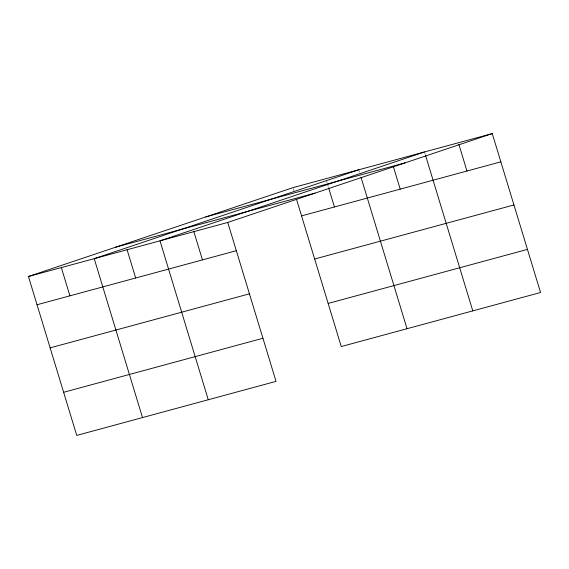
<?xml version="1.0" encoding="UTF-8"?>
<svg xmlns="http://www.w3.org/2000/svg" width="569" height="569" viewBox="0 0 569 569"><rect width="100%" height="100%" fill="white"/><g stroke="black" fill="none" stroke-linecap="round" stroke-linejoin="round"><path stroke-width="0.43" stroke-dasharray="2.85 2.13" d="M424.759 152.791L425.263 154.455M358.989 170.622L359.494 172.286M326.613 181.205L327.118 182.862M327.367 183.695L328.377 187.023M293.22 188.46L293.981 190.949"/><path stroke-width="0.85" d="M28.45 276.491L227.749 222.451L276.029 381.372L76.737 435.413L28.45 276.491L292.971 187.628L492.263 133.587L540.55 292.509L341.251 346.549L296.506 199.264M358.74 169.79L94.219 258.66L142.499 417.582M424.502 151.959L159.989 240.829L208.268 399.744M227.749 222.451L492.263 133.587M205.679 216.953L404.972 162.912M115.742 247.166L315.041 193.126M301.556 215.886L500.848 161.845M37.035 304.749L236.334 250.709M314.657 259.002L513.949 204.961M50.136 347.865L249.435 293.832M328.149 303.426L527.449 249.393M63.636 392.297L262.928 338.256M458.891 144.434L466.971 171.034M425.512 155.287L472.789 310.88M393.385 166.696L400.206 189.136M361.009 177.272L407.02 328.711M328.633 187.848L334.437 206.967M193.865 231.64L202.45 259.898M127.1 249.741L135.685 277.999M61.331 267.572L69.916 295.83"/></g></svg>
